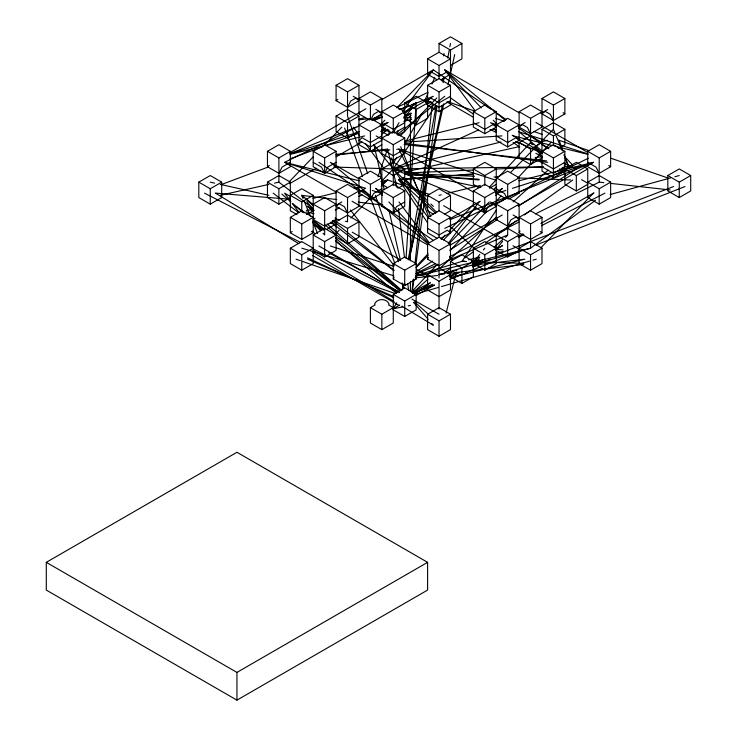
<?xml version="1.0" encoding="UTF-8"?>
<svg xmlns="http://www.w3.org/2000/svg" width="737" height="737" viewBox="0 0 737 737"><rect width="100%" height="100%" fill="white"/><g stroke="black" fill="none" stroke-linecap="round" stroke-linejoin="round"><path stroke-width="1.11" d="M393.282 279.01L393.282 263.597L404.724 256.992L416.165 263.597L416.165 279.01L404.724 285.615L393.282 279.01L394.194 277.232M416.165 263.597L404.724 270.203L404.724 285.615L404.724 283.598M406.059 258.429L416.165 102.894L411.937 104.654M411.928 291.723L413.291 279.157M415.023 263.164L432.333 103.226M412.269 291.751L413.936 279.212M415.908 264.399L437.013 105.981M443.702 55.837L444.006 53.552M408.197 259.857L436.184 105.465M443.204 82.682L444.245 77.081M447.774 58.02L449.229 50.18M449.856 46.818L450.482 43.455M402.411 289.687L403.627 284.067M408.98 259.341L442.329 105.327M402.485 289.752L403.48 285.274M409.201 259.516L443.766 103.853M447.995 84.81L454.711 54.575M389.744 164.535L391.375 157.93M397.096 134.816L398.192 130.412M446.125 313.133L456.203 272.404M377.97 176.816L387.57 149.123L336.09 155.065M442.2 81.181L443.379 77.993M424.632 100.96L427.828 93.562M431.946 84.046L434.692 77.707M374.562 304.132C377.077 298.107 386.621 298.107 389.136 304.132M278.89 173.342L290.332 166.737L290.332 151.325L278.89 144.719L267.457 151.325L267.457 166.737L278.89 173.342L282.068 167.106L290.332 162.333M347.532 107.298L350.701 101.061L355.787 98.122L358.965 100.693L347.532 107.298L336.09 100.693L336.09 85.28L347.532 78.675L358.965 85.28L358.965 113.903L369.449 119.956M313.207 162.333L321.47 167.106L324.648 173.342L336.09 166.737L336.09 151.325L324.648 144.719L313.207 151.325L313.207 166.737L324.648 173.342L327.827 167.106L336.09 162.333M358.965 113.903L359.877 112.116M370.858 119.615L373.585 114.272L378.671 111.333L381.849 113.903L371.356 119.956L381.683 114.908M392.333 133.167L381.849 127.114L382.752 125.327M381.849 193.149L370.407 199.755L358.965 193.149L359.877 191.371M358.965 193.149L362.143 190.588L367.229 193.518L370.407 199.755L373.585 193.518L381.849 188.755M450.482 100.693L439.04 107.298L427.598 100.693L428.51 98.905M404.724 190.947L393.282 197.553L381.849 190.947L393.282 184.351L404.724 190.947L404.724 206.36L393.282 212.965L381.849 206.36L382.752 204.582M427.598 259.194L427.598 243.79L439.04 237.185L450.482 243.79L450.482 259.194L439.04 265.799L427.598 259.194L428.51 257.416M473.357 201.956L481.62 206.728L484.799 212.965L487.977 206.728L493.062 203.79L496.241 206.36L484.799 212.965L473.357 206.36L473.357 190.947L484.799 184.351L496.241 190.947L484.799 197.553L473.357 190.947M507.673 226.176L510.852 219.939L515.937 217L519.115 219.571L507.673 226.176L496.241 219.571L497.143 217.793M541.999 217.369L530.557 223.974L519.115 217.369L530.557 210.764L541.999 217.369L541.999 232.781L530.557 239.387L519.115 232.781L520.027 230.994M399.003 122.71L393.282 132.614L393.282 118.307L404.724 111.702L393.282 105.096L381.849 111.702L393.282 118.307M393.282 163.43L396.718 157.488M404.152 144.609L421.886 113.903M393.282 308.729L396.718 302.787M381.453 181.459L393.282 168.939L435.862 105.428M496.241 210.211L461.924 261.395L415.723 275.62M502.597 200.74L504.504 197.894M402.439 111.48L433.319 69.868L491.035 109.251M448.197 243.569L479.078 201.956M381.13 131.306L383.986 127.731M404.005 118.095L411.163 109.15M414.738 104.682L416.165 102.894L403.848 112.973M472.647 263.395L479.796 254.449M483.371 249.981L484.799 248.194M495.522 250.184L502.671 241.239M506.245 236.77L507.673 234.983L507.673 210.764L519.115 204.158L519.115 232.781M416.377 266.37L428.022 253.731M441.233 239.414L445.111 235.195M449.773 230.147L473.854 204.029M489.386 187.17L496.379 179.588M499.483 176.226L530.557 142.517L530.557 118.307L541.999 111.702L530.557 105.096L519.115 111.702L519.115 140.316L507.673 146.921L496.241 140.316L496.241 111.702L484.799 105.096L473.357 111.702L473.357 127.114L484.799 133.71L496.241 127.114L493.062 124.544L484.799 129.307L473.357 122.71M411.568 291.963L437.474 264.187M450.031 250.718L486.927 211.15M495.568 201.892L501.059 196.005M517.549 178.326L551.304 142.13M289.383 181.597L313.207 156.834M324.335 145.272L341.811 127.114M380.099 125.179L384.861 120.232M396.782 107.851L433.319 69.868L381.766 99.633M400.274 135.912L436.82 97.938M335.132 234.43L339.112 230.303M351.024 217.922L369.292 198.935M381.213 186.553L387.57 179.948L391.881 181.44M449.524 243.238L489.248 201.956M495.605 195.351L501.961 188.755M541.041 247.641L593.469 193.149M416.037 267.623L428.16 255.417M443.517 239.958L475.844 207.419M493.624 189.52L496.047 187.078M510.603 172.43L553.432 129.316L553.432 105.096L564.874 98.491L564.874 113.903L553.432 120.509L541.999 113.903L545.168 111.333L550.253 114.272L553.432 120.509M381.425 134.65L387.358 129.233M404.3 113.738L411.08 107.538M413.623 105.216L416.165 102.894M404.3 121.439L411.08 115.248M425.489 102.075L428.022 99.753M472.933 266.739L479.713 260.539M494.122 247.374L502.597 239.626M505.14 237.305L507.673 234.983L446.742 261.036M412.637 293.059L427.967 279.148M439.897 268.332L496.121 217.323M513.155 201.864L548.079 170.183M380.965 131.683L385.368 128.081M437.133 79.78L427.598 74.271L430.777 71.71L439.04 76.473L447.304 71.71L450.482 74.271L440.947 79.78M381.849 127.114L385.027 124.544L393.282 129.307L404.724 122.71M427.598 100.693L430.777 98.122L439.04 102.894L450.482 96.289M397.4 134.576L444.761 96.289M595.533 200.261L530.557 248.194L439.04 274.606L444.687 273.924M414.802 294.026L430.592 282.63M444.531 272.57L451.035 267.881M464.973 257.821L473.329 251.787M485.407 243.072L516.066 220.943M524.431 214.909L572.741 180.049M336.09 100.693L337.905 99.431M267.457 166.737L269.272 165.475M313.207 195.351L301.774 201.956L290.332 195.351L301.774 188.755L313.207 195.351L313.207 232.781L301.774 239.387L290.332 232.781L292.147 231.519M315.031 218.309L313.207 219.571L324.648 226.176L336.09 219.571L335.178 217.793M416.294 271.594L432.683 261.073M450.031 249.944L497.263 219.644M518.47 206.038L576.316 168.939L574.731 167.271M336.09 85.28L347.532 91.885L358.965 85.28M198.815 182.15L210.257 175.544L221.699 182.15L221.699 197.553L210.257 204.158L198.815 197.553L198.815 182.15L210.257 188.755L221.699 182.15M427.598 74.271L427.598 58.868L439.04 65.464L450.482 58.868L439.04 52.263L439.04 43.455L450.482 36.85L461.924 43.455L461.924 58.868L450.482 65.473M427.598 58.868L439.04 52.263M358.965 131.508L347.532 138.114L336.09 131.508L336.09 116.105L347.532 109.5L358.965 116.105L358.965 144.719L370.407 151.325L381.849 144.719M439.04 43.455L450.482 50.061L461.924 43.455M267.457 151.325L278.89 157.93L290.332 151.325M381.849 98.491L370.407 91.885L358.965 98.491L370.407 105.096L381.849 98.491L381.849 153.526L393.282 160.132L404.724 153.526L404.724 138.114L393.282 131.508L381.849 138.114L393.282 144.719L404.724 138.114M289.567 152.863L365.911 108.79M336.09 116.105L347.532 122.71L358.965 116.105M404.724 118.307L416.165 124.912L427.598 118.307L427.598 85.28L439.04 78.675L450.482 85.28L450.482 105.096L439.04 111.702L427.598 105.096M290.332 197.553L278.89 204.158L267.457 197.553L267.457 182.15L278.89 175.544L290.332 182.15L290.332 210.764L297.002 214.614M404.724 102.894L416.165 96.289L427.598 102.894L416.165 109.5L404.724 102.894L404.724 131.508L398.054 135.368M313.207 151.325L324.648 157.93L336.09 151.325M370.407 131.508L381.849 124.912L370.407 118.307L358.965 124.912L370.407 131.508L370.407 151.325M427.598 85.28L439.04 91.885L450.482 85.28M381.057 126.46L388.215 122.333M403.904 113.268L433.319 96.289L400.394 109.454M267.457 182.15L278.89 188.755L290.332 182.15M289.558 183.688L316.339 168.229M336.09 156.834L361.941 141.9M381.628 130.541L384.742 128.735M403.775 117.754L411.513 113.286M426.649 104.543L431.338 101.835M381.849 135.912L370.407 142.517L362.143 137.755L358.965 140.316L370.407 146.921L381.849 140.316M394.24 133.167L404.724 127.114M404.724 149.123L393.282 155.728L381.849 149.123M290.332 217.369L301.774 210.764L313.207 217.369L301.774 223.974L290.332 217.369L290.332 232.781M336.09 190.947L347.532 184.351L358.965 190.947L347.532 197.553L336.09 190.947L336.09 250.396L324.648 256.992L313.207 250.396M358.965 177.746L370.407 171.141L381.849 177.746L370.407 184.351L358.965 177.746L358.965 206.36L347.532 212.965L336.09 206.36L339.269 203.79L344.354 206.728L347.532 212.965M381.849 206.36L381.849 168.939L393.282 162.333L404.724 168.939L404.724 184.351L398.054 188.202M306.537 214.614L313.207 210.764M324.648 210.764L336.09 204.158L324.648 197.553L313.207 204.158L324.648 210.764L324.648 234.983L323.073 233.316M473.357 111.702L484.799 118.307L496.241 111.702M336.09 205.264L341.811 201.956M358.965 192.053L364.686 188.755M404.724 168.939L393.282 175.544L381.849 168.939M335.298 210.119L339.241 207.843M358.965 196.457L361.922 194.752M381.646 183.366L387.57 179.948L380.891 181.597M530.557 133.71L527.379 127.473L522.293 124.544L519.115 127.114L530.557 133.71L541.999 127.114L541.999 98.491L553.432 91.885L564.874 98.491M290.332 248.194L301.774 241.589L313.207 248.194L301.774 254.79L290.332 248.194L290.332 263.597L301.774 270.203L313.207 263.597L313.207 234.983L324.648 228.378L336.09 234.983L324.648 241.589L313.207 234.983M326.555 229.474L336.09 223.974M507.673 131.508L519.115 124.912L507.673 118.307L496.241 124.912L507.673 131.508L507.673 146.921M518.166 126.561L525.159 122.517M540.847 113.461L547.711 109.5M358.965 221.773L347.532 215.167L336.09 221.773L347.532 228.378L358.965 221.773L358.965 237.185L347.532 243.79L336.09 237.185M404.724 201.956L396.46 206.728L393.282 212.965L393.282 197.553M433.319 214.071L427.598 210.764L427.598 195.351L439.04 188.755L450.482 195.351L450.482 210.764L444.761 214.071M479.078 187.649L473.357 184.351L473.357 168.939L484.799 162.333L496.241 168.939L496.241 219.571M519.115 142.517L530.557 135.912L541.999 142.517L530.557 149.123L519.115 142.517L519.115 157.93L530.557 164.535L541.999 157.93M564.874 171.141L553.432 177.746L541.999 171.141L541.999 129.316L553.432 122.71L564.874 129.316L564.874 144.719L558.204 148.57M427.598 195.351L439.04 201.956L450.482 195.351M473.357 168.939L484.799 175.544L496.241 168.939M541.999 129.316L553.432 135.912L564.874 129.316M437.133 238.281L427.598 232.781L427.598 217.369L439.04 210.764L450.482 217.369L450.482 232.781L440.947 238.281M489.561 188.202L496.241 184.351M427.598 217.369L439.04 223.974L450.482 217.369M519.115 177.746L507.673 171.141L496.241 177.746L507.673 184.351L519.115 177.746L519.115 193.149L508.631 199.211M564.874 151.325L553.432 144.719L541.999 151.325L553.432 157.93L564.874 151.325L564.874 184.351L576.316 190.957L587.748 184.351M449.662 218.944L480.266 201.275M495.282 192.606L502.616 188.377M564.874 162.333L553.432 168.939L541.999 162.333M519.115 204.158L507.673 197.553L496.241 204.158L507.673 210.764M587.748 151.325L599.19 144.719L610.632 151.325L610.632 166.737L599.19 173.342L587.748 166.737L587.748 151.325L599.19 157.93L610.632 151.325M564.874 166.737L553.432 173.342L541.999 166.737M427.598 243.79L439.04 250.387L450.482 243.79M449.717 245.329L502.266 214.992M518.129 205.835L593.469 162.333L518.959 180.768M587.748 168.939L576.316 162.333L564.874 168.939L576.316 175.544L587.748 168.939L587.748 197.553L599.19 204.158L610.632 197.553L610.632 182.15L599.19 175.544L587.748 182.15L599.19 188.755L610.632 182.15M393.282 309.835L404.724 316.44L416.165 309.835L416.165 294.422L404.724 287.817L393.282 294.422L393.282 323.036L381.849 329.642L370.407 323.036L370.407 307.633L375.17 304.878M427.598 274.606L439.04 268.001L450.482 274.606L439.04 281.212L427.598 274.606L427.598 290.019L439.04 296.624L450.482 290.019L450.482 261.395L461.924 254.79L473.357 261.395L461.924 268.001L450.482 261.395M473.357 248.194L484.799 241.589L496.241 248.194L484.799 254.79L473.357 248.194L473.357 276.808L461.924 283.413L450.482 276.808M473.357 263.597L484.799 270.203L496.241 263.597L496.241 234.983L507.673 228.378L519.115 234.983L519.115 263.597L530.557 270.203L541.999 263.597L541.999 248.194L530.557 241.589L519.115 248.194L530.557 254.79L541.999 248.194M370.407 307.633L381.849 314.238L393.282 307.633L388.519 304.878M393.282 294.422L404.724 301.028L416.165 294.422M496.241 234.983L507.673 241.589L519.115 234.983M392.793 309.015L399.657 305.054M415.917 295.666L433.817 285.33M449.524 276.255L456.7 272.119M472.408 263.054L479.575 258.908M495.319 249.815L502.459 245.697L495.301 249.41M518.129 236.651L523.086 233.795M540.93 223.486L593.967 192.864M496.241 250.396L507.673 256.992L519.115 250.396M427.598 314.238L439.04 307.633L450.482 314.238L450.482 329.642L439.04 336.247L427.598 329.642L427.598 314.238L439.04 320.835L450.482 314.238M667.823 175.544L679.265 168.939L690.707 175.544L690.707 190.957L679.265 197.553L667.823 190.957L667.823 175.544L679.265 182.15L690.707 175.544M46.293 562.34L236.945 452.269L427.598 562.34L427.598 590.079L236.945 700.15L46.293 590.079L46.293 562.34L236.945 672.411L427.598 562.34M412.324 291.99L429.735 283.054M448.179 273.593L454.324 270.433M471.735 261.497L478.912 257.821M518.857 237.314L523.979 234.688M541.4 225.752L604.911 193.149M416.046 273.372L435.595 263.634M449.994 256.458L518.931 222.123M535.394 213.923L599.19 182.15L603.769 182.647M397.179 107.344L428.16 92.208M444.761 228.378L588.31 158.252M333.797 167.032L393.282 168.939L478.562 129.961M412.683 292.902L432.665 284.252M449.496 276.965L458.958 272.865M472.638 266.941L490.52 259.194M416.276 274.072L438.34 264.629M373.926 120.509L382.374 116.98M400.32 109.5L408.768 105.971M289.927 153.609L358.965 126.009L284.611 162.333L336.164 192.099M372.775 120.49L382.337 116.667M450.077 219.654L593.469 162.333L512.427 188.331M412.932 293.354L434.351 284.943M450.418 278.641L461.132 274.431M465.416 272.754L518.968 251.732M536.103 244.997L684.986 186.553M473.007 263.735L482.652 260.023M495.522 255.066L673.544 186.553M412.95 293.455L434.397 285.201M449.404 279.424L461.205 274.883M463.352 274.053L467.636 272.404M221.349 184.545L268.618 166.884M290.111 158.851L322.345 146.81M325.57 145.613L358.873 133.167M403.996 116.308L410.445 113.903L404.724 114.557M290.092 153.969L359.085 131.84M380.992 124.811L387.57 122.71M495.992 193.601L505.849 190.441M414.258 294.422L438.543 287.412M441.491 286.555L529.682 261.101M532.98 260.152L536.278 259.194M610.162 194.54L670.495 177.958M674.88 176.751L679.265 175.544M373.981 144.793L393.282 168.939L501.013 141.983M358.808 119.127L365.478 117.478M398.846 109.223L405.516 107.574M425.535 102.618L429.984 101.522M290.175 154.355L323.534 146.101M325.763 145.548L364.686 135.912M404.567 141.145L479.078 122.71M313.05 198.382L336.404 192.606M354.202 188.202L359.757 186.82M450.325 277.637L524.836 259.194L472.214 265.274M415.861 276.283L530.557 248.194L530.557 223.974M403.885 121.255L411.697 119.376M439.04 195.351L441.27 194.817M446.852 193.472L480.331 185.42M464.153 260.861L461.924 261.395L466.493 261.543M468.612 259.793L479.778 257.102M495.402 253.344L503.214 251.464M439.04 274.606L441.27 274.072M445.738 272.994L456.894 270.313M472.518 266.554L480.331 264.675M220.225 195.323L268.931 184.379M274.468 183.145L278.89 182.15L313.538 208.82M404.595 172.099L519.76 146.525M541.004 141.808L547.711 140.316M392.729 308.84L402.697 306.924M408.234 305.855L410.445 305.431M448.078 273.519L523.777 264.417M358.965 119.845L368.122 118.786M373.834 118.132L381.849 117.201M416.037 277.794L437.52 275.491M535.136 157.488L541.999 156.834L535.559 148.782M558.01 170.698L564.874 170.035L562.727 167.354M306.343 210.321L313.207 209.667M329.227 223.532L336.09 222.878L333.944 220.188M336.09 154.309L389.855 149.878M396.718 149.316L399.003 149.123L496.48 180.39M427.598 222.878L399.003 179.948L473.357 173.812M404.724 142.149L501.961 135.912M399.003 179.211L473.357 174.439M404.724 173.084L473.357 170.035M495.098 169.077L543.141 166.94M428.427 217.977L393.282 168.939L543.141 166.875M472.214 261.727L523.694 263.376M404.724 173.564L474.499 176.244M493.947 176.991L498.525 177.175M517.973 177.921L570.595 179.948M404.724 174.439L479.078 179.211M404.724 173.812L479.078 179.948M215.978 193.149L290.332 199.285M404.724 117.201L411.587 117.865M381.849 130.412L388.712 131.075M495.098 249.18L503.104 249.954M472.214 262.39L480.22 263.164M610.632 183.402L670.117 189.943M404.724 144.498L546.568 160.878M303.091 198.529L301.774 195.351L336.791 199.57M358.265 202.15L381.987 205.006M404.677 143.273L547.711 162.333M436.783 212.468L393.282 168.939L480.764 187.456M494.223 190.303L496.462 190.782M210.257 182.15L214.688 183.145M220.225 184.379L268.931 195.323M535.016 159.008L541.713 160.611M564.035 165.982L568.503 167.059M574.077 168.405L576.316 168.939L563.833 163.236M306.233 211.841L314.045 213.721M335.252 218.815L339.72 219.893M345.294 221.238L347.532 221.773L347.532 197.553M513.394 135.912L552.326 145.548M554.546 146.101L587.914 154.355M359.122 180.768L284.611 162.333L365.663 188.331M301.774 248.194L393.77 275.73M497.088 124.811L490.52 122.71L496.434 126.119M518.995 131.84L587.997 153.969M372.231 190.441L382.088 193.601M330.369 245.992L393.89 266.361M415.797 273.39L427.847 277.25M448.013 101.817L475.125 111.213M495.725 118.344L504.394 121.347M533.671 131.49L542.349 134.493M558.609 140.131L588.974 150.652M610.66 158.16L668.127 178.068M394.037 182.186L429.653 194.522M296.053 259.194L300.364 260.695M302.529 261.442L395.336 293.593M393.282 168.939L473.09 201.579M307.495 259.194L393.742 296.55M489.994 129.482L496.241 132.338M516.001 141.366L541.999 153.25M307.495 257.876L393.807 297.739M204.536 193.149L300.834 242.574M313.124 248.876L397.123 291.99M328.665 252.634L398.901 291.834M411.946 299.111L439.04 314.238M541.999 98.491L553.432 105.096M519.115 111.702L530.557 118.307M519.115 112.798L444.761 69.868L474.96 110.55M535.974 122.526L587.527 152.292M587.748 162.333L596.012 167.106L599.19 173.342M541.999 144.719L548.669 148.57M512.215 135.23L541.833 152.329M446.742 101.835L473.513 117.294M493.265 128.699L496.314 130.458M516.038 141.845L519.115 143.623M535.836 153.278L541.916 156.788M561.677 168.193L564.874 170.035M581.576 179.681L587.748 183.246M496.241 135.912L507.673 142.517L515.937 137.755L519.115 140.316L518.212 138.538M353.244 96.289L359.131 99.688M375.796 109.306L381.849 112.798M496.241 188.755L504.504 193.518L507.222 198.87M496.241 193.149L505.766 198.658M381.849 131.508L388.519 135.368M376.128 135.912L381.849 139.219M473.145 191.933L399.003 149.123L430.869 216.586M490.52 201.956L496.397 205.356M513.072 214.983L519.115 218.474M398.413 179.607L427.994 196.687M443.591 205.687L496.102 236.006M512.943 245.725L518.894 249.161M381.849 184.351L387.57 187.649M358.965 178.842L330.369 162.333L428.925 244.518M375.474 188.377L382.337 192.339M427.598 228.378L439.04 234.983L447.304 230.211L450.482 232.781L449.57 230.994M352.028 201.256L427.377 244.758M290.498 196.549L284.611 193.149L290.793 201.477M307.163 206.176L314.026 210.137M332.35 220.713L336.312 222.998M352.148 232.146L400.652 260.152M416.497 269.291L427.386 275.583M393.282 263.597L404.724 270.203M322.742 229.474L313.207 223.974L321.35 230.239M318.928 245.992L399.5 292.506M312.46 255.463L399.003 305.431M215.342 193.094L298.798 243.689M312.543 252.026L394.046 301.433M401.905 306.196L433.319 325.238L431.845 323.534M493.873 111.186L506.172 119.578M518.47 127.971L548.743 148.625M318.928 162.333L433.411 240.446M563.059 112.641L564.874 113.903M608.817 165.475L610.632 166.737M540.175 231.519L541.999 232.781M311.392 231.519L313.207 232.781M450.298 97.699L473.734 114.392M493.422 128.413L496.241 130.412M513.118 142.434L519.677 147.105M535.615 158.455L542.183 163.126M330.867 222.159L393.779 270.59M273.169 193.149L298.623 212.744M335.897 241.441L399.537 290.424M296.053 206.36L304.095 212.864M313.032 220.087L323.755 228.756M335.372 238.143L400.615 290.875M303.202 197.148L301.774 195.351L313.308 204.729M332.838 220.593L394.074 270.359M505.481 120.509L444.761 69.868L481.307 107.851M518.673 131.508L542.432 151.325M324.971 224.803L400.946 290.599M281.866 194.071L290.553 201.597M293.151 203.854L302.714 212.127M313.142 221.155L323.561 230.193M335.731 240.723L396.543 293.39M307.495 206.36L313.483 211.712M327.182 223.928L401.647 290.378M414.489 301.838L428.188 314.054M399.003 179.948L435.631 213.177M450.114 226.314L473.965 247.954M533.1 144.848L530.557 142.517L531.985 144.305M535.642 147.17L542.423 153.36M559.365 168.856L565.297 174.282M301.774 195.351L304.317 197.682M306.859 200.003L313.63 206.203M331.429 222.463L336.514 227.116M403.093 177.276L427.598 200.86M430.869 204.002L433.319 206.36M493.219 120.232L497.982 125.179M376.128 188.755L382.485 195.351M388.832 201.956L428.556 243.238M564.478 156.41L572.373 164.766M312.82 222.454L320.706 230.81M413.393 302.234L428.16 319.278M306.776 201.616L313.925 210.561M350.351 209.953L394.129 265.56M353.244 127.114L359.426 135.433M365.598 143.752L384.134 168.718M399.003 201.956L429.201 242.639M292.165 203.329L299.029 212.569M312.755 231.059L314.81 233.841M449.846 256.264L452.389 260.078M541.087 125.327L541.999 127.114M518.212 191.371L519.115 193.149M495.328 204.582L496.241 206.36M449.57 257.416L450.482 259.194M415.253 277.232L416.165 279.01M358.062 204.582L358.965 206.36M553.432 129.316L554.758 132.485M556.076 135.663L562.23 150.477M563.989 154.715L569.277 167.41M304.409 201.708L310.572 216.521M312.774 221.819L317.61 233.454M400.698 146.755L428.658 216.715M344.603 128.035L362.558 176.41M370.941 198.99L394.885 263.496M402.061 282.851L404.06 288.222M367.735 173.665L347.532 116.105L347.532 91.885M375.363 195.388L398.625 261.635M559.153 140.316L562.847 150.974M564.321 155.231L568.752 168.018M387.57 149.123L397.096 187.649M373.991 144.949L384.235 189.639M388.85 209.75L400.366 260.023M388.694 129.638L389.256 134.208M392.37 159.321L392.793 162.739M395.05 181.007L395.612 185.567M398.441 208.405L404.512 257.489M407.764 283.736L408.611 290.59M679.265 182.15L679.265 197.553M599.19 157.93L599.19 182.15M599.19 188.755L599.19 204.158M576.316 175.544L576.316 190.957M553.432 135.912L553.432 145.825M553.432 157.93L553.432 177.746M530.557 149.123L530.557 164.535M530.557 254.79L530.557 270.203M507.673 184.351L507.673 197.553M507.673 241.589L507.673 256.992M484.799 118.307L484.799 133.71M484.799 175.544L484.799 185.448M484.799 197.553L484.799 212.965M484.799 254.79L484.799 270.203M461.924 268.001L461.924 283.413M450.482 50.061L450.482 74.271M439.04 65.464L439.04 78.675M439.04 91.885L439.04 111.702M439.04 201.956L439.04 210.764M439.04 223.974L439.04 237.185M439.04 250.387L439.04 278.052M439.04 281.212L439.04 309.006M439.04 320.835L439.04 336.247M416.165 109.5L416.165 124.912M410.445 113.019L410.445 260.76M410.445 281.377L410.445 291.686M404.724 301.028L404.724 316.44M393.282 144.719L393.282 185.448M381.849 314.238L381.849 329.642M370.407 105.096L370.407 119.403M370.407 184.351L370.407 199.755M347.532 122.71L347.532 138.114M347.532 228.378L347.532 243.79M324.648 157.93L324.648 173.342M324.648 241.589L324.648 256.992M301.774 201.956L301.774 211.869M301.774 223.974L301.774 239.387M301.774 254.79L301.774 270.203M278.89 157.93L278.89 182.15M278.89 188.755L278.89 204.158M236.945 672.411L236.945 700.15M210.257 188.755L210.257 204.158"/></g></svg>
